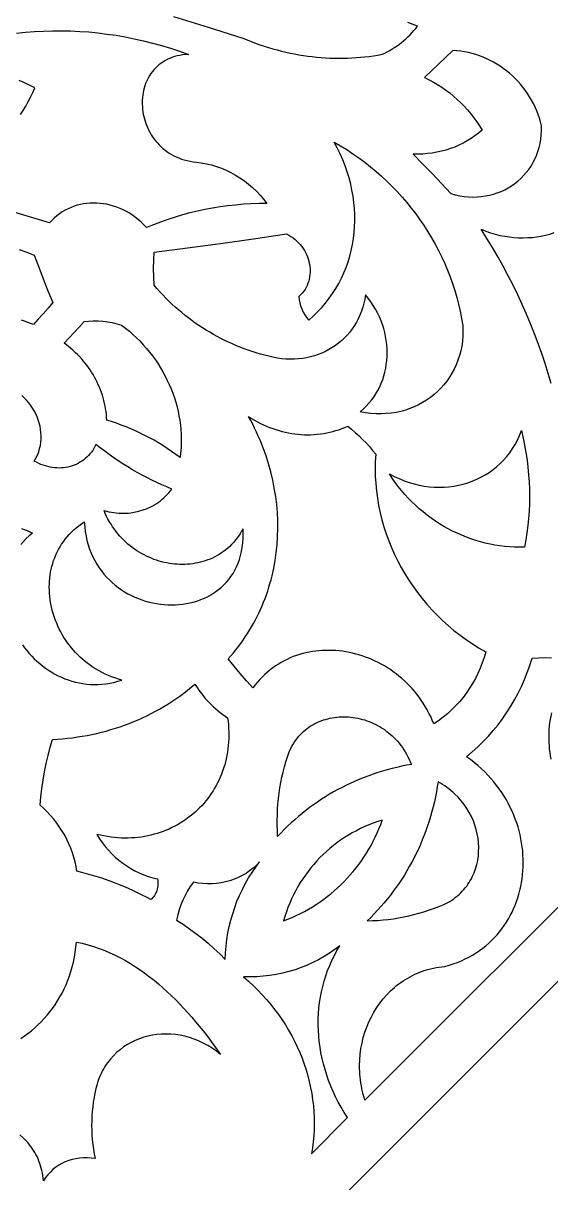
# Model space of a CAD drawing. Extents: x -3069 to -2029, y 258 to 1298.
# Drawn here: x -2347 to -2296.3, y 347.3 to 458.7 of the extents above; entities that cross this region are included whole.
import ezdxf

# ---------------------------------------------------------------- set-up
doc = ezdxf.new("R2010")
doc.units = 0
doc.layers.add('LAYER_1', color=18, linetype='CONTINUOUS')
doc.layers.add('LAYER_2', color=174, linetype='CONTINUOUS')

msp = doc.modelspace()

# ---------------------------------------------------------------- linework, layer by layer
at = {"layer": 'LAYER_1'}
for points in [[(-2332.51, 459.31), (-2329.19, 458.27), (-2325.86, 457.22), (-2325.45, 457.05), (-2325.04, 456.89), (-2324.63, 456.74), (-2324.22, 456.59), (-2323.81, 456.46), (-2323.39, 456.33), (-2322.98, 456.2), (-2322.56, 456.09), (-2322.14, 455.98), (-2321.72, 455.88), (-2321.3, 455.79), (-2320.88, 455.71), (-2320.46, 455.63), (-2320.03, 455.56), (-2319.61, 455.5), (-2319.19, 455.45), (-2318.77, 455.4), (-2318.34, 455.37), (-2317.92, 455.34), (-2317.5, 455.31), (-2317.07, 455.3), (-2316.65, 455.29), (-2316.23, 455.3), (-2315.81, 455.31), (-2315.39, 455.32), (-2314.97, 455.35), (-2314.55, 455.38), (-2314.13, 455.42), (-2313.71, 455.47), (-2313.3, 455.53), (-2312.89, 455.59), (-2312.47, 455.67), (-2312.22, 455.78), (-2311.98, 455.91), (-2311.73, 456.04), (-2311.5, 456.18), (-2311.27, 456.32), (-2311.04, 456.48), (-2310.82, 456.64), (-2310.6, 456.8), (-2310.39, 456.98), (-2310.19, 457.16), (-2309.99, 457.34), (-2309.79, 457.53), (-2309.61, 457.73), (-2309.42, 457.94), (-2309.25, 458.15), (-2309.08, 458.36), (-2309.99, 458.72)], [(-2347.6, 457.7), (-2346.74, 457.79), (-2345.88, 457.86), (-2345.01, 457.9), (-2344.15, 457.93), (-2343.28, 457.93), (-2342.41, 457.91), (-2341.53, 457.87), (-2340.66, 457.81), (-2339.78, 457.72), (-2338.91, 457.61), (-2338.03, 457.49), (-2337.15, 457.34), (-2336.28, 457.16), (-2335.4, 456.97), (-2334.53, 456.75), (-2333.66, 456.51), (-2332.79, 456.25), (-2331.93, 455.97), (-2331.07, 455.66), (-2331.36, 455.64), (-2331.64, 455.61), (-2331.92, 455.56), (-2332.18, 455.51), (-2332.43, 455.44), (-2332.68, 455.35), (-2332.91, 455.26), (-2333.13, 455.16), (-2333.34, 455.05), (-2333.54, 454.92), (-2333.74, 454.79), (-2333.92, 454.65), (-2334.09, 454.5), (-2334.25, 454.35), (-2334.41, 454.18), (-2334.55, 454.01), (-2334.68, 453.83), (-2334.8, 453.65), (-2334.92, 453.45), (-2335.02, 453.26), (-2335.12, 453.06), (-2335.2, 452.85), (-2335.27, 452.64), (-2335.34, 452.42), (-2335.39, 452.2), (-2335.44, 451.98), (-2335.47, 451.76), (-2335.5, 451.53), (-2335.52, 451.3), (-2335.53, 451.07), (-2335.52, 450.84), (-2335.51, 450.61), (-2335.49, 450.38), (-2335.46, 450.15), (-2335.42, 449.92), (-2335.37, 449.69), (-2335.31, 449.46), (-2335.25, 449.23), (-2335.17, 449.01), (-2335.08, 448.79), (-2334.99, 448.57), (-2334.89, 448.35), (-2334.77, 448.14), (-2334.65, 447.93), (-2334.52, 447.73), (-2334.38, 447.53), (-2334.23, 447.34), (-2334.07, 447.15), (-2333.9, 446.97), (-2333.73, 446.8), (-2333.54, 446.63), (-2333.35, 446.48), (-2333.15, 446.33), (-2332.94, 446.18), (-2332.72, 446.05), (-2332.49, 445.93), (-2332.25, 445.81), (-2332, 445.71), (-2331.75, 445.61), (-2331.48, 445.53), (-2331.21, 445.46), (-2330.93, 445.4), (-2330.64, 445.35), (-2330.35, 445.32), (-2329.85, 445.25), (-2329.36, 445.16), (-2328.87, 445.04), (-2328.39, 444.9), (-2327.92, 444.73), (-2327.45, 444.53), (-2327, 444.31), (-2326.56, 444.07), (-2326.13, 443.8), (-2325.71, 443.51), (-2325.31, 443.2), (-2324.92, 442.87), (-2324.55, 442.52), (-2324.19, 442.14), (-2323.86, 441.75), (-2323.54, 441.34), (-2324.3, 441.33), (-2325.05, 441.3), (-2325.8, 441.26), (-2326.55, 441.19), (-2327.29, 441.11), (-2328.03, 441.01), (-2328.77, 440.89), (-2329.5, 440.76), (-2330.22, 440.6), (-2330.94, 440.43), (-2331.65, 440.24), (-2332.36, 440.03), (-2333.06, 439.81), (-2333.76, 439.56), (-2334.44, 439.3), (-2335.12, 439.02), (-2335.37, 439.29), (-2335.63, 439.55), (-2335.89, 439.78), (-2336.17, 440), (-2336.45, 440.21), (-2336.74, 440.4), (-2337.04, 440.57), (-2337.34, 440.72), (-2337.65, 440.86), (-2337.96, 440.99), (-2338.27, 441.09), (-2338.59, 441.18), (-2338.91, 441.26), (-2339.23, 441.31), (-2339.55, 441.35), (-2339.87, 441.38), (-2340.2, 441.38), (-2340.51, 441.37), (-2340.83, 441.35), (-2341.15, 441.3), (-2341.46, 441.24), (-2341.76, 441.17), (-2342.06, 441.07), (-2342.36, 440.96), (-2342.65, 440.83), (-2342.93, 440.69), (-2343.2, 440.53), (-2343.47, 440.35), (-2343.72, 440.15), (-2343.97, 439.94), (-2344.2, 439.71), (-2344.43, 439.47), (-2346.02, 439.96), (-2347.62, 440.45)], [(-2347.21, 449.88), (-2346.95, 450.28), (-2346.71, 450.7), (-2346.47, 451.12), (-2346.25, 451.55), (-2346.04, 451.99), (-2345.85, 452.44), (-2346.21, 452.63), (-2346.58, 452.81), (-2346.95, 452.98), (-2347.33, 453.15)], [(-2296.23, 424.05), (-2296.52, 425.02), (-2296.82, 425.98), (-2297.14, 426.93), (-2297.48, 427.89), (-2297.83, 428.83), (-2298.21, 429.78), (-2298.6, 430.71), (-2299.01, 431.64), (-2299.44, 432.57), (-2299.89, 433.49), (-2300.36, 434.4), (-2300.84, 435.31), (-2301.34, 436.2), (-2301.86, 437.1), (-2302.4, 437.98), (-2302.95, 438.86), (-2302.5, 438.68), (-2302.05, 438.53), (-2301.6, 438.39), (-2301.15, 438.28), (-2300.7, 438.19), (-2300.25, 438.13), (-2299.81, 438.08), (-2299.36, 438.05), (-2298.92, 438.04), (-2298.48, 438.06), (-2298.04, 438.09), (-2297.61, 438.14), (-2297.19, 438.21), (-2296.77, 438.3), (-2296.35, 438.41), (-2295.95, 438.54)], [(-2347.33, 436.91), (-2346.61, 436.66), (-2345.89, 436.39), (-2345.47, 435.24), (-2345.04, 434.1), (-2344.58, 432.95), (-2344.11, 431.82), (-2344.57, 431.28), (-2345.03, 430.75), (-2345.51, 430.23), (-2345.98, 429.71), (-2346.36, 429.86), (-2346.73, 430), (-2347.11, 430.13)], [(-2347.04, 398.97), (-2346.83, 398.68), (-2346.61, 398.41), (-2346.38, 398.14), (-2346.14, 397.88), (-2345.89, 397.63), (-2345.64, 397.39), (-2345.37, 397.16), (-2345.1, 396.94), (-2344.81, 396.73), (-2344.52, 396.53), (-2344.22, 396.34), (-2343.92, 396.16), (-2343.6, 396), (-2343.28, 395.85), (-2342.96, 395.71), (-2342.63, 395.59), (-2342.29, 395.48), (-2341.94, 395.39), (-2341.59, 395.31), (-2341.24, 395.24), (-2340.88, 395.2), (-2340.51, 395.17), (-2340.15, 395.15), (-2339.77, 395.16), (-2339.4, 395.18), (-2339.02, 395.22), (-2338.63, 395.28), (-2338.25, 395.36), (-2337.86, 395.46), (-2337.47, 395.58), (-2337.81, 395.68), (-2338.14, 395.78), (-2338.46, 395.9), (-2338.77, 396.02), (-2339.08, 396.16), (-2339.38, 396.3), (-2339.67, 396.46), (-2339.95, 396.62), (-2340.22, 396.79), (-2340.49, 396.97), (-2340.75, 397.16), (-2341, 397.36), (-2341.24, 397.56), (-2341.48, 397.77), (-2341.7, 397.99), (-2341.92, 398.22), (-2342.13, 398.45), (-2342.33, 398.68), (-2342.52, 398.93), (-2342.71, 399.17), (-2342.88, 399.43), (-2343.05, 399.68), (-2343.21, 399.95), (-2343.35, 400.21), (-2343.49, 400.48), (-2343.62, 400.76), (-2343.74, 401.03), (-2343.86, 401.31), (-2343.96, 401.59), (-2344.05, 401.88), (-2344.13, 402.17), (-2344.21, 402.45), (-2344.27, 402.74), (-2344.33, 403.04), (-2344.37, 403.33), (-2344.41, 403.62), (-2344.43, 403.91), (-2344.44, 404.2), (-2344.45, 404.5), (-2344.44, 404.79), (-2344.43, 405.08), (-2344.4, 405.37), (-2344.37, 405.65), (-2344.32, 405.94), (-2344.26, 406.22), (-2344.2, 406.5), (-2344.12, 406.78), (-2344.03, 407.05), (-2343.93, 407.33), (-2343.82, 407.59), (-2343.7, 407.86), (-2343.56, 408.11), (-2343.42, 408.37), (-2343.27, 408.62), (-2343.1, 408.86), (-2342.92, 409.1), (-2342.73, 409.33), (-2342.53, 409.56), (-2342.32, 409.78), (-2342.1, 409.99), (-2341.86, 410.2), (-2341.62, 410.4), (-2341.36, 410.59), (-2341.09, 410.77), (-2341.05, 410.3), (-2341, 409.85), (-2340.92, 409.4), (-2340.83, 408.98), (-2340.71, 408.56), (-2340.58, 408.16), (-2340.43, 407.78), (-2340.26, 407.4), (-2340.08, 407.05), (-2339.88, 406.7), (-2339.67, 406.37), (-2339.44, 406.06), (-2339.2, 405.76), (-2338.95, 405.47), (-2338.68, 405.2), (-2338.41, 404.94), (-2338.12, 404.7), (-2337.83, 404.47), (-2337.52, 404.26), (-2337.21, 404.06), (-2336.89, 403.87), (-2336.56, 403.7), (-2336.23, 403.55), (-2335.89, 403.41), (-2335.55, 403.28), (-2335.2, 403.17), (-2334.85, 403.07), (-2334.49, 402.99), (-2334.14, 402.92), (-2333.78, 402.87), (-2333.42, 402.83), (-2333.06, 402.81), (-2332.71, 402.8), (-2332.35, 402.81), (-2332, 402.83), (-2331.65, 402.87), (-2331.3, 402.92), (-2330.96, 402.99), (-2330.62, 403.07), (-2330.29, 403.16), (-2329.96, 403.28), (-2329.64, 403.4), (-2329.33, 403.55), (-2329.03, 403.71), (-2328.73, 403.88), (-2328.45, 404.07), (-2328.18, 404.27), (-2327.92, 404.49), (-2327.67, 404.73), (-2327.43, 404.98), (-2327.21, 405.24), (-2327, 405.52), (-2326.8, 405.82), (-2326.62, 406.13), (-2326.46, 406.46), (-2326.31, 406.8), (-2326.18, 407.16), (-2326.07, 407.54), (-2325.98, 407.93), (-2325.91, 408.33), (-2325.86, 408.75), (-2325.82, 409.19), (-2325.82, 409.64), (-2325.83, 410.11), (-2325.97, 409.87), (-2326.11, 409.63), (-2326.26, 409.41), (-2326.42, 409.19), (-2326.58, 408.98), (-2326.76, 408.79), (-2326.93, 408.6), (-2327.12, 408.42), (-2327.31, 408.25), (-2327.5, 408.09), (-2327.7, 407.93), (-2327.91, 407.79), (-2328.12, 407.65), (-2328.33, 407.53), (-2328.55, 407.41), (-2328.77, 407.3), (-2329, 407.2), (-2329.23, 407.11), (-2329.46, 407.03), (-2329.69, 406.96), (-2329.93, 406.89), (-2330.17, 406.84), (-2330.42, 406.79), (-2330.66, 406.75), (-2330.91, 406.72), (-2331.16, 406.7), (-2331.41, 406.68), (-2331.66, 406.68), (-2331.91, 406.68), (-2332.16, 406.7), (-2332.41, 406.72), (-2332.66, 406.74), (-2332.91, 406.78), (-2333.16, 406.83), (-2333.41, 406.88), (-2333.66, 406.94), (-2333.91, 407.01), (-2334.16, 407.09), (-2334.4, 407.17), (-2334.64, 407.27), (-2334.88, 407.37), (-2335.12, 407.48), (-2335.35, 407.6), (-2335.59, 407.72), (-2335.81, 407.86), (-2336.04, 408), (-2336.26, 408.15), (-2336.48, 408.3), (-2336.69, 408.47), (-2336.9, 408.64), (-2337.1, 408.82), (-2337.3, 409.01), (-2337.49, 409.21), (-2337.68, 409.41), (-2337.86, 409.62), (-2338.04, 409.84), (-2338.2, 410.06), (-2338.37, 410.3), (-2338.52, 410.54), (-2338.67, 410.79), (-2338.81, 411.04), (-2338.95, 411.3), (-2339.07, 411.57), (-2339.19, 411.85), (-2338.96, 411.79), (-2338.72, 411.74), (-2338.48, 411.69), (-2338.25, 411.66), (-2338.01, 411.63), (-2337.78, 411.61), (-2337.55, 411.6), (-2337.32, 411.6), (-2337.09, 411.61), (-2336.86, 411.62), (-2336.63, 411.65), (-2336.41, 411.68), (-2336.18, 411.72), (-2335.96, 411.76), (-2335.75, 411.82), (-2335.53, 411.88), (-2335.32, 411.95), (-2335.11, 412.03), (-2334.91, 412.12), (-2334.71, 412.21), (-2334.51, 412.32), (-2334.32, 412.43), (-2334.13, 412.54), (-2333.95, 412.67), (-2333.77, 412.8), (-2333.6, 412.94), (-2333.43, 413.08), (-2333.27, 413.24), (-2333.11, 413.4), (-2332.96, 413.56), (-2332.81, 413.74), (-2332.67, 413.92), (-2333.16, 414.12), (-2333.65, 414.33), (-2334.13, 414.55), (-2334.6, 414.78), (-2335.08, 415.02), (-2335.54, 415.26), (-2336.01, 415.52), (-2336.47, 415.78), (-2336.92, 416.06), (-2337.37, 416.34), (-2337.82, 416.63), (-2338.26, 416.93), (-2338.69, 417.24), (-2339.12, 417.55), (-2339.55, 417.88), (-2339.97, 418.21), (-2340.06, 418.01), (-2340.17, 417.82), (-2340.28, 417.63), (-2340.41, 417.46), (-2340.54, 417.29), (-2340.68, 417.13), (-2340.83, 416.98), (-2340.99, 416.84), (-2341.15, 416.71), (-2341.32, 416.6), (-2341.5, 416.49), (-2341.68, 416.38), (-2341.87, 416.29), (-2342.06, 416.21), (-2342.26, 416.14), (-2342.46, 416.08), (-2342.66, 416.03), (-2342.87, 416), (-2343.08, 415.97), (-2343.29, 415.95), (-2343.51, 415.94), (-2343.72, 415.95), (-2343.94, 415.96), (-2344.16, 415.99), (-2344.38, 416.03), (-2344.6, 416.08), (-2344.82, 416.14), (-2345.04, 416.21), (-2345.25, 416.29), (-2345.47, 416.39), (-2345.68, 416.49), (-2345.89, 416.61), (-2345.73, 416.9), (-2345.59, 417.19), (-2345.47, 417.49), (-2345.38, 417.8), (-2345.31, 418.1), (-2345.26, 418.41), (-2345.24, 418.72), (-2345.23, 419.03), (-2345.25, 419.34), (-2345.28, 419.65), (-2345.34, 419.95), (-2345.41, 420.26), (-2345.51, 420.56), (-2345.62, 420.85), (-2345.75, 421.14), (-2345.89, 421.42), (-2346.06, 421.69), (-2346.23, 421.95), (-2346.43, 422.2), (-2346.63, 422.45), (-2346.86, 422.68), (-2347.09, 422.9)], [(-2347.11, 410.13), (-2346.85, 410.04), (-2346.59, 409.93), (-2346.33, 409.82), (-2346.07, 409.7), (-2346.38, 409.44), (-2346.66, 409.17), (-2346.93, 408.9), (-2347.18, 408.61)], [(-2289.51, 379.84), (-2314.13, 355.23), (-2314.21, 355.51), (-2314.29, 355.78), (-2314.36, 356.06), (-2314.42, 356.34), (-2314.47, 356.62), (-2314.52, 356.9), (-2314.56, 357.18), (-2314.59, 357.46), (-2314.62, 357.74), (-2314.63, 358.01), (-2314.64, 358.29), (-2314.64, 358.57), (-2314.63, 359.12), (-2314.58, 359.66), (-2314.51, 360.2), (-2314.4, 360.73), (-2314.28, 361.25), (-2314.12, 361.76), (-2313.94, 362.26), (-2313.74, 362.75), (-2313.51, 363.23), (-2313.26, 363.69), (-2312.99, 364.13), (-2312.69, 364.56), (-2312.37, 364.97), (-2312.03, 365.36), (-2311.66, 365.73), (-2311.48, 365.9), (-2311.28, 366.07), (-2311.08, 366.24), (-2310.88, 366.4), (-2310.67, 366.55), (-2310.46, 366.7), (-2310.24, 366.84), (-2310.02, 366.97), (-2309.79, 367.1), (-2309.56, 367.22), (-2309.32, 367.33), (-2309.08, 367.44), (-2308.84, 367.54), (-2308.59, 367.63), (-2308.34, 367.71), (-2308.08, 367.79), (-2307.82, 367.86), (-2307.55, 367.92), (-2307.29, 367.97), (-2307.01, 368.02), (-2306.74, 368.05), (-2306.46, 368.08), (-2306.04, 368.2), (-2305.64, 368.33), (-2305.24, 368.47), (-2304.86, 368.63), (-2304.49, 368.8), (-2304.13, 368.99), (-2303.79, 369.18), (-2303.45, 369.39), (-2303.13, 369.61), (-2302.81, 369.84), (-2302.51, 370.07), (-2302.22, 370.32), (-2301.95, 370.58), (-2301.68, 370.85), (-2301.43, 371.13), (-2301.19, 371.42), (-2300.96, 371.71), (-2300.74, 372.01), (-2300.54, 372.32), (-2300.34, 372.64), (-2300.16, 372.97), (-2299.99, 373.3), (-2299.84, 373.63), (-2299.69, 373.98), (-2299.56, 374.32), (-2299.44, 374.68), (-2299.33, 375.03), (-2299.23, 375.4), (-2299.15, 375.76), (-2299.08, 376.13), (-2299.02, 376.51), (-2298.98, 376.88), (-2298.94, 377.26), (-2298.92, 377.64), (-2298.92, 378.02), (-2298.92, 378.4), (-2298.94, 378.79), (-2298.97, 379.17), (-2299.01, 379.56), (-2299.07, 379.94), (-2299.14, 380.33), (-2299.22, 380.71), (-2299.31, 381.1), (-2299.42, 381.48), (-2299.54, 381.86), (-2299.68, 382.23), (-2299.82, 382.61), (-2299.98, 382.98), (-2300.16, 383.35), (-2300.34, 383.71), (-2300.54, 384.07), (-2300.75, 384.43), (-2300.98, 384.78), (-2301.22, 385.13), (-2301.47, 385.47), (-2301.74, 385.8), (-2302.02, 386.13), (-2302.31, 386.45), (-2302.62, 386.76), (-2302.94, 387.07), (-2303.27, 387.37), (-2303.62, 387.66), (-2303.98, 387.94), (-2304.36, 388.22), (-2303.81, 388.68), (-2303.27, 389.17), (-2302.76, 389.67), (-2302.27, 390.19), (-2301.8, 390.73), (-2301.34, 391.29), (-2300.91, 391.86), (-2300.51, 392.45), (-2300.12, 393.06), (-2299.76, 393.68), (-2299.41, 394.32), (-2299.09, 394.97), (-2298.8, 395.63), (-2298.53, 396.3), (-2298.28, 396.99), (-2298.06, 397.69), (-2297.44, 397.73), (-2296.82, 397.74), (-2296.2, 397.72)], [(-2296.2, 392.43), (-2296.27, 392.12), (-2296.33, 391.81), (-2296.38, 391.49), (-2296.42, 391.18), (-2296.45, 390.86), (-2296.47, 390.54), (-2296.47, 390.23), (-2296.47, 389.91), (-2296.46, 389.59), (-2296.44, 389.27), (-2296.41, 388.95), (-2296.37, 388.63), (-2296.32, 388.31), (-2296.25, 387.99)], [(-2347.19, 361.17), (-2346.84, 361.41), (-2346.5, 361.65), (-2346.17, 361.91), (-2345.85, 362.18), (-2345.54, 362.47), (-2345.24, 362.76), (-2344.94, 363.07), (-2344.66, 363.39), (-2344.39, 363.72), (-2344.14, 364.06), (-2343.89, 364.41), (-2343.65, 364.77), (-2343.43, 365.15), (-2343.22, 365.53), (-2343.03, 365.93), (-2342.84, 366.33), (-2342.67, 366.75), (-2342.52, 367.17), (-2342.38, 367.61), (-2342.25, 368.06), (-2342.14, 368.51), (-2342.04, 368.98), (-2341.96, 369.45), (-2341.9, 369.94), (-2341.85, 370.43), (-2341.29, 370.31), (-2340.74, 370.16), (-2340.19, 370), (-2339.66, 369.81), (-2339.13, 369.61), (-2338.62, 369.39), (-2338.11, 369.16), (-2337.62, 368.91), (-2337.13, 368.64), (-2336.65, 368.36), (-2336.18, 368.06), (-2335.72, 367.76), (-2335.26, 367.43), (-2334.82, 367.1), (-2334.38, 366.75), (-2333.95, 366.4), (-2333.53, 366.03), (-2333.11, 365.65), (-2332.7, 365.26), (-2332.3, 364.87), (-2331.91, 364.46), (-2331.52, 364.05), (-2331.14, 363.63), (-2330.77, 363.21), (-2330.4, 362.77), (-2330.04, 362.34), (-2329.68, 361.89), (-2329.33, 361.45), (-2328.65, 360.54), (-2327.99, 359.63), (-2328.4, 359.95), (-2328.81, 360.24), (-2329.23, 360.5), (-2329.66, 360.73), (-2330.1, 360.93), (-2330.54, 361.11), (-2330.99, 361.26), (-2331.44, 361.38), (-2331.88, 361.47), (-2332.33, 361.54), (-2332.78, 361.58), (-2333.23, 361.59), (-2333.67, 361.58), (-2334.11, 361.54), (-2334.54, 361.48), (-2334.97, 361.39), (-2335.38, 361.28), (-2335.79, 361.14), (-2336.19, 360.98), (-2336.57, 360.79), (-2336.95, 360.58), (-2337.31, 360.35), (-2337.65, 360.09), (-2337.98, 359.81), (-2338.29, 359.51), (-2338.58, 359.19), (-2338.85, 358.84), (-2338.98, 358.66), (-2339.1, 358.47), (-2339.22, 358.28), (-2339.33, 358.09), (-2339.43, 357.88), (-2339.53, 357.68), (-2339.62, 357.46), (-2339.71, 357.24), (-2339.79, 357.02), (-2339.86, 356.79), (-2339.97, 356.36), (-2340.07, 355.93), (-2340.15, 355.49), (-2340.22, 355.05), (-2340.28, 354.61), (-2340.32, 354.16), (-2340.35, 353.72), (-2340.37, 353.27), (-2340.38, 352.82), (-2340.37, 352.36), (-2340.35, 351.91), (-2340.32, 351.46), (-2340.27, 351), (-2340.21, 350.55), (-2340.14, 350.1), (-2340.05, 349.64), (-2340.43, 349.69), (-2340.8, 349.71), (-2341.17, 349.71), (-2341.54, 349.68), (-2341.89, 349.62), (-2342.24, 349.55), (-2342.58, 349.44), (-2342.91, 349.31), (-2343.23, 349.16), (-2343.53, 348.99), (-2343.82, 348.8), (-2344.1, 348.58), (-2344.35, 348.34), (-2344.6, 348.08), (-2344.82, 347.81), (-2345.02, 347.51), (-2345.04, 347.76), (-2345.07, 348.01), (-2345.11, 348.25), (-2345.16, 348.49), (-2345.22, 348.72), (-2345.29, 348.95), (-2345.36, 349.17), (-2345.44, 349.39), (-2345.53, 349.61), (-2345.63, 349.82), (-2345.73, 350.02), (-2345.84, 350.22), (-2345.96, 350.42), (-2346.08, 350.61), (-2346.22, 350.79), (-2346.35, 350.97), (-2346.49, 351.15), (-2346.64, 351.32), (-2346.8, 351.48), (-2346.95, 351.64), (-2347.28, 351.93)]]:
    msp.add_lwpolyline(points, dxfattribs=at)
for points in [[(-2309.5, 446.09), (-2308.58, 445.16), (-2307.67, 444.21), (-2306.77, 443.26), (-2305.88, 442.29), (-2305.45, 442.18), (-2305.02, 442.08), (-2304.6, 442.02), (-2304.18, 441.98), (-2303.76, 441.96), (-2303.35, 441.97), (-2302.95, 442), (-2302.55, 442.06), (-2302.16, 442.14), (-2301.78, 442.23), (-2301.41, 442.36), (-2301.05, 442.5), (-2300.7, 442.66), (-2300.36, 442.84), (-2300.04, 443.04), (-2299.72, 443.26), (-2299.43, 443.49), (-2299.14, 443.75), (-2298.88, 444.02), (-2298.62, 444.31), (-2298.39, 444.61), (-2298.17, 444.92), (-2297.98, 445.26), (-2297.8, 445.6), (-2297.64, 445.96), (-2297.5, 446.33), (-2297.39, 446.72), (-2297.29, 447.11), (-2297.22, 447.52), (-2297.18, 447.94), (-2297.16, 448.37), (-2297.16, 448.8), (-2297.25, 449.17), (-2297.36, 449.54), (-2297.48, 449.9), (-2297.62, 450.25), (-2297.77, 450.6), (-2297.93, 450.94), (-2298.11, 451.27), (-2298.3, 451.59), (-2298.5, 451.91), (-2298.72, 452.22), (-2298.95, 452.51), (-2299.18, 452.8), (-2299.43, 453.08), (-2299.69, 453.35), (-2299.96, 453.6), (-2300.24, 453.85), (-2300.53, 454.09), (-2300.83, 454.31), (-2301.13, 454.52), (-2301.44, 454.72), (-2301.77, 454.91), (-2302.09, 455.08), (-2302.43, 455.24), (-2302.77, 455.39), (-2303.12, 455.52), (-2303.47, 455.64), (-2303.83, 455.74), (-2304.19, 455.83), (-2304.55, 455.9), (-2304.92, 455.96), (-2305.3, 456), (-2305.67, 456.03), (-2308.4, 453.43), (-2307.97, 453.22), (-2307.55, 453), (-2307.14, 452.76), (-2306.74, 452.5), (-2306.35, 452.23), (-2305.97, 451.95), (-2305.61, 451.65), (-2305.25, 451.33), (-2304.91, 451.01), (-2304.58, 450.67), (-2304.26, 450.32), (-2303.95, 449.95), (-2303.66, 449.58), (-2303.38, 449.19), (-2303.12, 448.79), (-2302.87, 448.39), (-2303.21, 448.1), (-2303.57, 447.83), (-2303.93, 447.58), (-2304.31, 447.35), (-2304.7, 447.13), (-2305.09, 446.94), (-2305.5, 446.76), (-2305.92, 446.61), (-2306.34, 446.47), (-2306.78, 446.35), (-2307.22, 446.26), (-2307.66, 446.18), (-2308.12, 446.13), (-2308.57, 446.09), (-2309.04, 446.08)], [(-2321.66, 438.43), (-2321.44, 438.31), (-2321.23, 438.18), (-2321.03, 438.04), (-2320.84, 437.89), (-2320.66, 437.73), (-2320.5, 437.57), (-2320.34, 437.39), (-2320.2, 437.21), (-2320.06, 437.03), (-2319.94, 436.83), (-2319.83, 436.64), (-2319.74, 436.43), (-2319.65, 436.23), (-2319.58, 436.02), (-2319.51, 435.8), (-2319.47, 435.59), (-2319.43, 435.37), (-2319.4, 435.16), (-2319.39, 434.94), (-2319.39, 434.72), (-2319.41, 434.51), (-2319.44, 434.3), (-2319.48, 434.09), (-2319.53, 433.88), (-2319.6, 433.68), (-2319.68, 433.48), (-2319.78, 433.28), (-2319.88, 433.09), (-2320.01, 432.91), (-2320.14, 432.74), (-2320.3, 432.57), (-2320.46, 432.41), (-2320.44, 432.1), (-2320.38, 431.8), (-2320.3, 431.5), (-2320.2, 431.21), (-2320.07, 430.92), (-2319.91, 430.65), (-2319.73, 430.39), (-2319.53, 430.14), (-2319.09, 430.52), (-2318.67, 430.93), (-2318.28, 431.35), (-2317.9, 431.78), (-2317.55, 432.24), (-2317.23, 432.7), (-2316.92, 433.18), (-2316.64, 433.67), (-2316.38, 434.17), (-2316.15, 434.69), (-2315.94, 435.21), (-2315.75, 435.75), (-2315.58, 436.29), (-2315.44, 436.84), (-2315.33, 437.4), (-2315.23, 437.97), (-2315.17, 438.54), (-2315.12, 439.11), (-2315.1, 439.69), (-2315.1, 440.27), (-2315.13, 440.86), (-2315.19, 441.45), (-2315.26, 442.03), (-2315.37, 442.62), (-2315.49, 443.21), (-2315.65, 443.8), (-2315.82, 444.38), (-2316.03, 444.96), (-2316.26, 445.54), (-2316.51, 446.11), (-2316.79, 446.68), (-2317.09, 447.24), (-2316.48, 446.88), (-2315.88, 446.51), (-2315.29, 446.12), (-2314.71, 445.72), (-2314.14, 445.3), (-2313.59, 444.86), (-2313.05, 444.41), (-2312.52, 443.95), (-2312.01, 443.47), (-2311.51, 442.98), (-2311.03, 442.48), (-2310.56, 441.96), (-2310.11, 441.43), (-2309.67, 440.89), (-2309.25, 440.34), (-2308.84, 439.78), (-2308.45, 439.21), (-2308.08, 438.62), (-2307.72, 438.03), (-2307.38, 437.43), (-2307.05, 436.82), (-2306.75, 436.2), (-2306.46, 435.57), (-2306.19, 434.94), (-2305.94, 434.3), (-2305.71, 433.65), (-2305.49, 432.99), (-2305.3, 432.33), (-2305.13, 431.66), (-2304.97, 430.99), (-2304.84, 430.31), (-2304.72, 429.63), (-2304.71, 429.12), (-2304.72, 428.62), (-2304.76, 428.13), (-2304.83, 427.65), (-2304.92, 427.18), (-2305.04, 426.73), (-2305.19, 426.29), (-2305.36, 425.86), (-2305.55, 425.44), (-2305.77, 425.04), (-2306, 424.66), (-2306.26, 424.29), (-2306.54, 423.94), (-2306.83, 423.6), (-2307.15, 423.29), (-2307.48, 422.99), (-2307.83, 422.72), (-2308.2, 422.46), (-2308.58, 422.22), (-2308.97, 422.01), (-2309.38, 421.82), (-2309.81, 421.65), (-2310.24, 421.5), (-2310.69, 421.38), (-2311.14, 421.28), (-2311.61, 421.21), (-2312.08, 421.16), (-2312.57, 421.14), (-2313.06, 421.15), (-2313.56, 421.19), (-2314.06, 421.25), (-2314.57, 421.35), (-2314.27, 421.61), (-2314, 421.88), (-2313.74, 422.16), (-2313.5, 422.46), (-2313.27, 422.76), (-2313.07, 423.08), (-2312.88, 423.4), (-2312.71, 423.74), (-2312.56, 424.08), (-2312.42, 424.43), (-2312.31, 424.79), (-2312.21, 425.15), (-2312.13, 425.52), (-2312.07, 425.89), (-2312.02, 426.26), (-2312, 426.64), (-2311.99, 427.02), (-2312, 427.41), (-2312.03, 427.79), (-2312.07, 428.18), (-2312.14, 428.56), (-2312.22, 428.94), (-2312.32, 429.33), (-2312.44, 429.71), (-2312.58, 430.08), (-2312.74, 430.46), (-2312.91, 430.83), (-2313.11, 431.19), (-2313.32, 431.55), (-2313.55, 431.9), (-2313.8, 432.24), (-2314.07, 432.58), (-2314.13, 432.17), (-2314.22, 431.77), (-2314.33, 431.38), (-2314.45, 431), (-2314.6, 430.63), (-2314.76, 430.28), (-2314.94, 429.94), (-2315.14, 429.61), (-2315.35, 429.3), (-2315.58, 429), (-2315.83, 428.71), (-2316.09, 428.44), (-2316.36, 428.18), (-2316.65, 427.94), (-2316.95, 427.71), (-2317.26, 427.5), (-2317.58, 427.31), (-2317.92, 427.13), (-2318.26, 426.98), (-2318.61, 426.83), (-2318.98, 426.71), (-2319.35, 426.61), (-2319.73, 426.52), (-2320.11, 426.46), (-2320.5, 426.41), (-2320.9, 426.39), (-2321.3, 426.38), (-2321.71, 426.4), (-2322.12, 426.44), (-2322.54, 426.5), (-2322.96, 426.58), (-2323.37, 426.68), (-2323.77, 426.78), (-2324.16, 426.88), (-2324.56, 427), (-2324.95, 427.12), (-2325.33, 427.25), (-2325.72, 427.39), (-2326.1, 427.53), (-2326.48, 427.68), (-2326.85, 427.85), (-2327.23, 428.01), (-2327.59, 428.19), (-2327.96, 428.37), (-2328.32, 428.56), (-2328.68, 428.76), (-2329.04, 428.97), (-2329.39, 429.18), (-2329.74, 429.4), (-2330.08, 429.63), (-2330.42, 429.86), (-2330.75, 430.1), (-2331.09, 430.35), (-2331.41, 430.6), (-2331.73, 430.86), (-2332.05, 431.13), (-2332.36, 431.4), (-2332.67, 431.68), (-2332.97, 431.97), (-2333.26, 432.26), (-2333.55, 432.56), (-2333.84, 432.87), (-2334.12, 433.18), (-2334.39, 433.49), (-2334.42, 434.29), (-2334.43, 435.09), (-2334.41, 435.89), (-2334.37, 436.68), (-2331.18, 437.08), (-2328, 437.5), (-2324.83, 437.95)], [(-2343.03, 427.93), (-2342.54, 428.43), (-2342.05, 428.94), (-2341.58, 429.46), (-2341.11, 430), (-2340.67, 430.05), (-2340.22, 430.07), (-2339.76, 430.07), (-2339.31, 430.04), (-2338.86, 429.98), (-2338.4, 429.9), (-2337.95, 429.79), (-2337.51, 429.66), (-2337.13, 429.37), (-2336.76, 429.07), (-2336.41, 428.76), (-2336.07, 428.44), (-2335.73, 428.11), (-2335.42, 427.77), (-2335.11, 427.43), (-2334.81, 427.07), (-2334.53, 426.7), (-2334.26, 426.33), (-2334, 425.95), (-2333.76, 425.56), (-2333.53, 425.17), (-2333.31, 424.77), (-2333.11, 424.36), (-2332.92, 423.95), (-2332.74, 423.54), (-2332.58, 423.12), (-2332.43, 422.69), (-2332.3, 422.26), (-2332.18, 421.83), (-2332.08, 421.39), (-2331.99, 420.96), (-2331.91, 420.52), (-2331.85, 420.07), (-2331.81, 419.63), (-2331.78, 419.18), (-2331.77, 418.74), (-2331.77, 418.29), (-2331.79, 417.85), (-2331.83, 417.4), (-2331.88, 416.96), (-2332.29, 417.25), (-2332.7, 417.54), (-2333.11, 417.82), (-2333.53, 418.09), (-2333.96, 418.35), (-2334.39, 418.6), (-2334.83, 418.84), (-2335.27, 419.07), (-2335.71, 419.29), (-2336.16, 419.5), (-2336.61, 419.7), (-2337.07, 419.89), (-2337.53, 420.07), (-2337.99, 420.24), (-2338.46, 420.4), (-2338.93, 420.55), (-2338.94, 420.82), (-2338.97, 421.09), (-2339, 421.36), (-2339.04, 421.63), (-2339.08, 421.89), (-2339.14, 422.15), (-2339.2, 422.42), (-2339.27, 422.68), (-2339.35, 422.93), (-2339.44, 423.19), (-2339.53, 423.44), (-2339.63, 423.69), (-2339.74, 423.94), (-2339.85, 424.19), (-2339.97, 424.43), (-2340.1, 424.67), (-2340.24, 424.91), (-2340.38, 425.14), (-2340.53, 425.37), (-2340.69, 425.59), (-2340.85, 425.81), (-2341.02, 426.03), (-2341.19, 426.24), (-2341.37, 426.45), (-2341.56, 426.65), (-2341.75, 426.85), (-2341.95, 427.04), (-2342.16, 427.23), (-2342.37, 427.42), (-2342.58, 427.59), (-2342.81, 427.76)], [(-2325.3, 420.88), (-2325.02, 420.7), (-2324.73, 420.53), (-2324.45, 420.38), (-2324.16, 420.23), (-2323.87, 420.09), (-2323.57, 419.96), (-2323.28, 419.84), (-2322.98, 419.73), (-2322.68, 419.63), (-2322.38, 419.54), (-2322.07, 419.45), (-2321.77, 419.38), (-2321.46, 419.32), (-2321.16, 419.26), (-2320.85, 419.22), (-2320.54, 419.18), (-2320.24, 419.16), (-2319.93, 419.14), (-2319.62, 419.14), (-2319.32, 419.14), (-2319.01, 419.16), (-2318.71, 419.18), (-2318.4, 419.21), (-2318.1, 419.26), (-2317.8, 419.31), (-2317.51, 419.37), (-2317.21, 419.44), (-2316.92, 419.53), (-2316.63, 419.62), (-2316.35, 419.72), (-2316.06, 419.83), (-2315.78, 419.95), (-2315.41, 419.66), (-2315.05, 419.35), (-2314.69, 419.03), (-2314.35, 418.69), (-2314.02, 418.35), (-2313.7, 418), (-2313.39, 417.63), (-2313.09, 417.26), (-2313.13, 416.55), (-2313.15, 415.84), (-2313.13, 415.14), (-2313.09, 414.44), (-2313.02, 413.73), (-2312.93, 413.04), (-2312.81, 412.34), (-2312.67, 411.65), (-2312.5, 410.97), (-2312.3, 410.29), (-2312.08, 409.62), (-2311.84, 408.96), (-2311.57, 408.3), (-2311.28, 407.65), (-2310.97, 407.01), (-2310.63, 406.39), (-2310.28, 405.77), (-2309.9, 405.16), (-2309.5, 404.57), (-2309.07, 403.99), (-2308.63, 403.42), (-2308.17, 402.87), (-2307.69, 402.33), (-2307.18, 401.81), (-2306.66, 401.31), (-2306.12, 400.82), (-2305.57, 400.35), (-2304.99, 399.89), (-2304.4, 399.46), (-2303.78, 399.05), (-2303.16, 398.65), (-2302.51, 398.28), (-2302.67, 397.75), (-2302.85, 397.22), (-2303.05, 396.71), (-2303.27, 396.21), (-2303.51, 395.72), (-2303.78, 395.25), (-2304.07, 394.79), (-2304.37, 394.34), (-2304.7, 393.91), (-2305.05, 393.5), (-2305.41, 393.1), (-2305.8, 392.72), (-2306.2, 392.35), (-2306.62, 392.01), (-2307.06, 391.68), (-2307.51, 391.38), (-2307.66, 391.73), (-2307.81, 392.07), (-2307.98, 392.41), (-2308.15, 392.73), (-2308.33, 393.05), (-2308.52, 393.36), (-2308.72, 393.66), (-2308.93, 393.95), (-2309.15, 394.23), (-2309.37, 394.51), (-2309.6, 394.77), (-2309.84, 395.03), (-2310.09, 395.28), (-2310.34, 395.52), (-2310.6, 395.75), (-2310.86, 395.97), (-2311.13, 396.18), (-2311.4, 396.38), (-2311.68, 396.58), (-2311.97, 396.76), (-2312.26, 396.94), (-2312.55, 397.1), (-2312.85, 397.26), (-2313.15, 397.41), (-2313.45, 397.54), (-2313.76, 397.67), (-2314.07, 397.79), (-2314.38, 397.9), (-2314.7, 398), (-2315.01, 398.08), (-2315.33, 398.16), (-2315.65, 398.23), (-2315.97, 398.29), (-2316.29, 398.34), (-2316.61, 398.38), (-2316.93, 398.41), (-2317.26, 398.43), (-2317.58, 398.43), (-2317.9, 398.43), (-2318.22, 398.42), (-2318.54, 398.39), (-2318.85, 398.36), (-2319.17, 398.32), (-2319.48, 398.26), (-2319.79, 398.2), (-2320.1, 398.12), (-2320.41, 398.03), (-2320.71, 397.93), (-2321.01, 397.83), (-2321.3, 397.71), (-2321.6, 397.57), (-2321.88, 397.43), (-2322.16, 397.28), (-2322.44, 397.11), (-2322.71, 396.94), (-2322.98, 396.75), (-2323.24, 396.55), (-2323.49, 396.34), (-2323.74, 396.12), (-2323.98, 395.89), (-2324.22, 395.65), (-2324.45, 395.39), (-2324.67, 395.12), (-2324.88, 394.84), (-2325.49, 395.52), (-2326.1, 396.21), (-2326.69, 396.9), (-2327.27, 397.61), (-2327.01, 397.9), (-2326.76, 398.19), (-2326.52, 398.49), (-2326.28, 398.79), (-2326.05, 399.1), (-2325.83, 399.41), (-2325.62, 399.72), (-2325.41, 400.04), (-2325.21, 400.36), (-2325.02, 400.69), (-2324.83, 401.02), (-2324.65, 401.35), (-2324.48, 401.69), (-2324.31, 402.02), (-2324.16, 402.37), (-2324, 402.71), (-2323.86, 403.06), (-2323.72, 403.41), (-2323.59, 403.77), (-2323.47, 404.13), (-2323.36, 404.49), (-2323.25, 404.85), (-2323.15, 405.21), (-2323.05, 405.58), (-2322.89, 406.32), (-2322.75, 407.07), (-2322.64, 407.82), (-2322.56, 408.58), (-2322.51, 409.35), (-2322.49, 410.12), (-2322.5, 410.89), (-2322.54, 411.67), (-2322.6, 412.45), (-2322.7, 413.22), (-2322.83, 414), (-2322.98, 414.78), (-2323.17, 415.56), (-2323.38, 416.33), (-2323.62, 417.1), (-2323.9, 417.87), (-2324.2, 418.63), (-2324.37, 419.01), (-2324.54, 419.39), (-2324.72, 419.76), (-2324.9, 420.14), (-2325.09, 420.51)], [(-2311.78, 415.39), (-2311.31, 415.14), (-2310.84, 414.92), (-2310.36, 414.72), (-2309.88, 414.56), (-2309.4, 414.42), (-2308.92, 414.3), (-2308.43, 414.21), (-2307.95, 414.15), (-2307.47, 414.11), (-2306.99, 414.1), (-2306.52, 414.11), (-2306.05, 414.15), (-2305.59, 414.21), (-2305.13, 414.29), (-2304.68, 414.4), (-2304.24, 414.53), (-2303.81, 414.68), (-2303.39, 414.86), (-2302.98, 415.06), (-2302.58, 415.28), (-2302.2, 415.52), (-2301.83, 415.78), (-2301.47, 416.07), (-2301.13, 416.37), (-2300.81, 416.7), (-2300.5, 417.04), (-2300.22, 417.41), (-2299.95, 417.8), (-2299.7, 418.2), (-2299.47, 418.62), (-2299.27, 419.07), (-2299.09, 419.53), (-2298.93, 418.82), (-2298.78, 418.12), (-2298.66, 417.42), (-2298.55, 416.71), (-2298.47, 416.01), (-2298.4, 415.3), (-2298.35, 414.6), (-2298.32, 413.9), (-2298.32, 413.19), (-2298.33, 412.49), (-2298.36, 411.8), (-2298.41, 411.1), (-2298.47, 410.41), (-2298.56, 409.72), (-2298.67, 409.03), (-2298.8, 408.35), (-2299.27, 408.34), (-2299.75, 408.35), (-2300.22, 408.37), (-2300.7, 408.41), (-2301.17, 408.47), (-2301.64, 408.54), (-2302.1, 408.63), (-2302.57, 408.73), (-2303.03, 408.85), (-2303.48, 408.99), (-2303.94, 409.14), (-2304.38, 409.3), (-2304.83, 409.48), (-2305.26, 409.68), (-2305.7, 409.88), (-2306.12, 410.1), (-2306.54, 410.34), (-2306.95, 410.59), (-2307.36, 410.85), (-2307.75, 411.13), (-2308.14, 411.42), (-2308.52, 411.72), (-2308.9, 412.03), (-2309.26, 412.36), (-2309.61, 412.7), (-2309.96, 413.05), (-2310.29, 413.41), (-2310.61, 413.78), (-2310.92, 414.17), (-2311.22, 414.56), (-2311.51, 414.97)], [(-2345.33, 383.57), (-2345.26, 384.38), (-2345.16, 385.18), (-2345.05, 385.98), (-2344.91, 386.78), (-2344.75, 387.57), (-2344.56, 388.35), (-2344.36, 389.13), (-2344.13, 389.89), (-2343.65, 389.92), (-2343.17, 389.95), (-2342.7, 390), (-2342.22, 390.05), (-2341.75, 390.12), (-2341.28, 390.19), (-2340.82, 390.27), (-2340.35, 390.36), (-2339.89, 390.46), (-2339.44, 390.57), (-2338.98, 390.69), (-2338.53, 390.82), (-2338.09, 390.95), (-2337.65, 391.1), (-2337.21, 391.25), (-2336.77, 391.42), (-2336.34, 391.59), (-2335.92, 391.77), (-2335.49, 391.96), (-2335.08, 392.16), (-2334.66, 392.37), (-2334.26, 392.58), (-2333.85, 392.8), (-2333.45, 393.04), (-2333.06, 393.28), (-2332.67, 393.53), (-2332.29, 393.78), (-2331.91, 394.05), (-2331.54, 394.32), (-2331.17, 394.6), (-2330.81, 394.89), (-2330.46, 395.19), (-2330.31, 394.95), (-2330.15, 394.72), (-2329.99, 394.49), (-2329.81, 394.26), (-2329.64, 394.04), (-2329.46, 393.82), (-2329.27, 393.61), (-2329.07, 393.41), (-2328.87, 393.21), (-2328.67, 393.01), (-2328.46, 392.83), (-2328.24, 392.64), (-2328.02, 392.47), (-2327.79, 392.29), (-2327.56, 392.13), (-2327.33, 391.97), (-2327.28, 391.63), (-2327.24, 391.28), (-2327.22, 390.94), (-2327.21, 390.61), (-2327.2, 390.27), (-2327.21, 389.94), (-2327.22, 389.61), (-2327.25, 389.29), (-2327.29, 388.97), (-2327.33, 388.65), (-2327.39, 388.34), (-2327.45, 388.03), (-2327.52, 387.73), (-2327.6, 387.43), (-2327.7, 387.13), (-2327.8, 386.84), (-2327.9, 386.55), (-2328.02, 386.27), (-2328.14, 385.99), (-2328.28, 385.72), (-2328.42, 385.45), (-2328.57, 385.19), (-2328.72, 384.94), (-2328.89, 384.69), (-2329.06, 384.44), (-2329.23, 384.2), (-2329.42, 383.97), (-2329.61, 383.74), (-2329.81, 383.52), (-2330.02, 383.31), (-2330.23, 383.1), (-2330.45, 382.9), (-2330.67, 382.71), (-2330.9, 382.52), (-2331.14, 382.34), (-2331.38, 382.16), (-2331.63, 382), (-2331.88, 381.84), (-2332.14, 381.69), (-2332.4, 381.55), (-2332.67, 381.41), (-2332.94, 381.28), (-2333.22, 381.16), (-2333.5, 381.05), (-2333.79, 380.95), (-2334.08, 380.85), (-2334.38, 380.77), (-2334.68, 380.69), (-2334.98, 380.62), (-2335.28, 380.56), (-2335.59, 380.51), (-2335.91, 380.47), (-2336.22, 380.44), (-2336.54, 380.42), (-2336.87, 380.41), (-2337.19, 380.41), (-2337.52, 380.41), (-2337.85, 380.43), (-2338.18, 380.46), (-2338.52, 380.5), (-2338.86, 380.55), (-2339.2, 380.61), (-2339.54, 380.68), (-2339.88, 380.76), (-2339.63, 380.35), (-2339.36, 379.97), (-2339.08, 379.6), (-2338.77, 379.24), (-2338.45, 378.9), (-2338.11, 378.58), (-2337.76, 378.28), (-2337.39, 378), (-2337.01, 377.73), (-2336.62, 377.49), (-2336.22, 377.26), (-2335.8, 377.06), (-2335.38, 376.88), (-2334.94, 376.73), (-2334.5, 376.59), (-2334.05, 376.49), (-2334.03, 376.34), (-2334.02, 376.2), (-2334.01, 376.06), (-2334.02, 375.92), (-2334.03, 375.79), (-2334.05, 375.65), (-2334.08, 375.52), (-2334.12, 375.39), (-2334.16, 375.26), (-2334.22, 375.14), (-2334.28, 375.02), (-2334.35, 374.91), (-2334.42, 374.8), (-2334.5, 374.69), (-2334.59, 374.59), (-2334.69, 374.5), (-2335.12, 374.73), (-2335.54, 374.94), (-2335.97, 375.16), (-2336.41, 375.36), (-2336.84, 375.56), (-2337.28, 375.75), (-2337.72, 375.93), (-2338.17, 376.1), (-2338.61, 376.27), (-2339.06, 376.43), (-2339.51, 376.58), (-2339.96, 376.72), (-2340.42, 376.86), (-2340.87, 376.99), (-2341.33, 377.11), (-2341.79, 377.22), (-2341.87, 377.67), (-2341.96, 378.12), (-2342.08, 378.56), (-2342.22, 379), (-2342.38, 379.43), (-2342.56, 379.86), (-2342.75, 380.27), (-2342.97, 380.68), (-2343.2, 381.08), (-2343.46, 381.47), (-2343.73, 381.85), (-2344.01, 382.22), (-2344.32, 382.58), (-2344.64, 382.92), (-2344.97, 383.25)], [(-2322.52, 380.55), (-2322.54, 381.08), (-2322.56, 381.61), (-2322.56, 382.13), (-2322.54, 382.65), (-2322.52, 383.17), (-2322.48, 383.69), (-2322.43, 384.21), (-2322.37, 384.72), (-2322.29, 385.23), (-2322.2, 385.74), (-2322.1, 386.25), (-2321.98, 386.75), (-2321.85, 387.24), (-2321.71, 387.73), (-2321.56, 388.22), (-2321.39, 388.7), (-2321.28, 388.94), (-2321.17, 389.16), (-2321.05, 389.37), (-2320.92, 389.58), (-2320.79, 389.78), (-2320.65, 389.97), (-2320.5, 390.15), (-2320.35, 390.32), (-2320.19, 390.48), (-2320.02, 390.64), (-2319.85, 390.79), (-2319.68, 390.92), (-2319.5, 391.06), (-2319.31, 391.18), (-2319.12, 391.29), (-2318.93, 391.4), (-2318.73, 391.5), (-2318.53, 391.59), (-2318.33, 391.67), (-2318.12, 391.75), (-2317.91, 391.81), (-2317.7, 391.87), (-2317.49, 391.92), (-2317.27, 391.97), (-2317.05, 392), (-2316.83, 392.03), (-2316.61, 392.05), (-2316.39, 392.06), (-2316.16, 392.06), (-2315.94, 392.06), (-2315.71, 392.04), (-2315.49, 392.03), (-2315.26, 392), (-2315.04, 391.96), (-2314.82, 391.92), (-2314.59, 391.87), (-2314.37, 391.81), (-2314.15, 391.75), (-2313.93, 391.67), (-2313.71, 391.59), (-2313.5, 391.51), (-2313.29, 391.41), (-2313.07, 391.31), (-2312.87, 391.2), (-2312.66, 391.08), (-2312.46, 390.96), (-2312.26, 390.82), (-2312.07, 390.68), (-2311.88, 390.54), (-2311.69, 390.38), (-2311.51, 390.22), (-2311.33, 390.05), (-2311.16, 389.88), (-2310.99, 389.7), (-2310.83, 389.51), (-2310.68, 389.31), (-2310.53, 389.1), (-2310.38, 388.89), (-2310.25, 388.68), (-2310.12, 388.45), (-2309.99, 388.22), (-2309.88, 387.98), (-2309.77, 387.73), (-2309.66, 387.48), (-2310.13, 387.4), (-2310.6, 387.3), (-2311.06, 387.2), (-2311.52, 387.09), (-2311.98, 386.97), (-2312.43, 386.84), (-2312.88, 386.7), (-2313.32, 386.55), (-2313.76, 386.4), (-2314.2, 386.23), (-2314.63, 386.06), (-2315.06, 385.88), (-2315.48, 385.69), (-2315.9, 385.49), (-2316.31, 385.28), (-2316.72, 385.07), (-2317.13, 384.84), (-2317.53, 384.61), (-2317.92, 384.37), (-2318.31, 384.13), (-2318.69, 383.87), (-2319.07, 383.61), (-2319.44, 383.34), (-2319.81, 383.06), (-2320.17, 382.77), (-2320.52, 382.48), (-2320.87, 382.17), (-2321.21, 381.86), (-2321.55, 381.55), (-2321.88, 381.22), (-2322.2, 380.89)], [(-2313.9, 372.46), (-2313.39, 372.48), (-2312.89, 372.51), (-2312.38, 372.55), (-2311.88, 372.6), (-2311.39, 372.67), (-2310.89, 372.75), (-2310.4, 372.84), (-2309.91, 372.94), (-2309.43, 373.06), (-2308.95, 373.19), (-2308.48, 373.33), (-2308.01, 373.48), (-2307.54, 373.65), (-2307.08, 373.82), (-2306.62, 374.01), (-2306.17, 374.21), (-2305.97, 374.33), (-2305.78, 374.45), (-2305.59, 374.58), (-2305.41, 374.72), (-2305.24, 374.86), (-2305.07, 375), (-2304.92, 375.15), (-2304.77, 375.31), (-2304.62, 375.46), (-2304.48, 375.63), (-2304.35, 375.8), (-2304.23, 375.97), (-2304.11, 376.14), (-2304.01, 376.32), (-2303.9, 376.5), (-2303.81, 376.69), (-2303.64, 377.07), (-2303.5, 377.46), (-2303.38, 377.86), (-2303.29, 378.27), (-2303.23, 378.69), (-2303.2, 379.11), (-2303.19, 379.53), (-2303.21, 379.96), (-2303.26, 380.38), (-2303.33, 380.81), (-2303.43, 381.23), (-2303.56, 381.65), (-2303.71, 382.06), (-2303.89, 382.47), (-2304.1, 382.86), (-2304.33, 383.25), (-2304.58, 383.63), (-2304.87, 383.99), (-2305.17, 384.34), (-2305.51, 384.67), (-2305.68, 384.83), (-2305.87, 384.98), (-2306.05, 385.13), (-2306.25, 385.28), (-2306.45, 385.42), (-2306.66, 385.56), (-2306.87, 385.69), (-2307.09, 385.81), (-2307.17, 385.33), (-2307.25, 384.84), (-2307.35, 384.37), (-2307.45, 383.89), (-2307.57, 383.42), (-2307.69, 382.95), (-2307.82, 382.49), (-2307.96, 382.03), (-2308.11, 381.58), (-2308.27, 381.12), (-2308.44, 380.68), (-2308.62, 380.23), (-2308.8, 379.8), (-2308.99, 379.36), (-2309.2, 378.93), (-2309.41, 378.51), (-2309.63, 378.09), (-2309.86, 377.67), (-2310.09, 377.26), (-2310.34, 376.86), (-2310.59, 376.46), (-2310.85, 376.07), (-2311.12, 375.68), (-2311.4, 375.3), (-2311.68, 374.92), (-2311.98, 374.55), (-2312.28, 374.19), (-2312.59, 373.83), (-2312.91, 373.48), (-2313.23, 373.13), (-2313.56, 372.79)], [(-2321.95, 372.46), (-2321.53, 372.62), (-2321.12, 372.79), (-2320.72, 372.98), (-2320.32, 373.17), (-2319.93, 373.37), (-2319.55, 373.59), (-2319.17, 373.81), (-2318.8, 374.04), (-2318.44, 374.29), (-2318.09, 374.54), (-2317.74, 374.8), (-2317.4, 375.07), (-2317.07, 375.35), (-2316.75, 375.64), (-2316.43, 375.93), (-2316.13, 376.24), (-2315.83, 376.55), (-2315.54, 376.87), (-2315.26, 377.2), (-2314.98, 377.54), (-2314.72, 377.88), (-2314.47, 378.23), (-2314.22, 378.59), (-2313.99, 378.96), (-2313.76, 379.33), (-2313.54, 379.71), (-2313.34, 380.1), (-2313.14, 380.5), (-2312.96, 380.9), (-2312.78, 381.3), (-2312.61, 381.72), (-2312.46, 382.14), (-2312.89, 382), (-2313.32, 381.85), (-2313.74, 381.68), (-2314.15, 381.51), (-2314.55, 381.32), (-2314.95, 381.12), (-2315.34, 380.91), (-2315.72, 380.69), (-2316.09, 380.46), (-2316.46, 380.21), (-2316.81, 379.96), (-2317.16, 379.69), (-2317.5, 379.41), (-2317.82, 379.13), (-2318.14, 378.83), (-2318.45, 378.53), (-2318.75, 378.21), (-2319.04, 377.88), (-2319.32, 377.55), (-2319.59, 377.21), (-2319.85, 376.86), (-2320.1, 376.49), (-2320.34, 376.13), (-2320.56, 375.75), (-2320.78, 375.36), (-2320.98, 374.97), (-2321.17, 374.57), (-2321.35, 374.16), (-2321.52, 373.74), (-2321.67, 373.32), (-2321.82, 372.89)], [(-2332.23, 372.54), (-2331.59, 372.13), (-2330.97, 371.7), (-2330.36, 371.26), (-2329.77, 370.79), (-2329.19, 370.31), (-2328.63, 369.8), (-2328.08, 369.28), (-2327.55, 368.74), (-2327.52, 369.39), (-2327.47, 370.03), (-2327.39, 370.67), (-2327.29, 371.3), (-2327.16, 371.93), (-2327.01, 372.54), (-2326.83, 373.15), (-2326.64, 373.75), (-2326.42, 374.34), (-2326.17, 374.91), (-2325.9, 375.48), (-2325.62, 376.03), (-2325.3, 376.58), (-2324.97, 377.1), (-2324.61, 377.62), (-2324.24, 378.12), (-2324.54, 377.81), (-2324.86, 377.52), (-2325.2, 377.26), (-2325.55, 377.02), (-2325.92, 376.8), (-2326.3, 376.61), (-2326.69, 376.45), (-2327.1, 376.31), (-2327.52, 376.2), (-2327.94, 376.11), (-2328.37, 376.05), (-2328.81, 376.02), (-2329.26, 376.02), (-2329.71, 376.04), (-2330.16, 376.09), (-2330.61, 376.17), (-2330.9, 375.77), (-2331.16, 375.35), (-2331.41, 374.91), (-2331.62, 374.46), (-2331.81, 374), (-2331.98, 373.52), (-2332.11, 373.03)], [(-2315.85, 353.5), (-2315.8, 353.57), (-2316.12, 354.06), (-2316.41, 354.56), (-2316.69, 355.06), (-2316.95, 355.57), (-2317.19, 356.09), (-2317.41, 356.6), (-2317.61, 357.13), (-2317.8, 357.65), (-2317.96, 358.18), (-2318.11, 358.72), (-2318.24, 359.25), (-2318.35, 359.79), (-2318.44, 360.33), (-2318.51, 360.87), (-2318.56, 361.4), (-2318.6, 361.94), (-2318.61, 362.48), (-2318.61, 363.02), (-2318.58, 363.55), (-2318.54, 364.08), (-2318.48, 364.61), (-2318.4, 365.13), (-2318.3, 365.65), (-2318.18, 366.17), (-2318.04, 366.68), (-2317.88, 367.18), (-2317.71, 367.68), (-2317.51, 368.18), (-2317.3, 368.66), (-2317.06, 369.14), (-2316.81, 369.61), (-2316.54, 370.07), (-2317.03, 369.7), (-2317.53, 369.35), (-2318.05, 369.03), (-2318.59, 368.73), (-2319.13, 368.45), (-2319.69, 368.2), (-2320.26, 367.98), (-2320.84, 367.77), (-2321.43, 367.6), (-2322.04, 367.44), (-2322.64, 367.32), (-2323.26, 367.21), (-2323.89, 367.14), (-2324.52, 367.09), (-2325.15, 367.07), (-2325.79, 367.07), (-2325.32, 366.66), (-2324.86, 366.24), (-2324.41, 365.81), (-2323.99, 365.36), (-2323.58, 364.91), (-2323.18, 364.44), (-2322.8, 363.96), (-2322.44, 363.47), (-2322.09, 362.97), (-2321.77, 362.47), (-2321.46, 361.95), (-2321.16, 361.43), (-2320.89, 360.9), (-2320.63, 360.36), (-2320.39, 359.82), (-2320.17, 359.27), (-2319.97, 358.71), (-2319.78, 358.15), (-2319.62, 357.59), (-2319.47, 357.02), (-2319.35, 356.44), (-2319.24, 355.87), (-2319.15, 355.29), (-2319.08, 354.71), (-2319.03, 354.13), (-2319.01, 353.55), (-2319, 352.97), (-2319.01, 352.39), (-2319.04, 351.81), (-2319.1, 351.23), (-2319.17, 350.66), (-2319.27, 350.08)]]:
    msp.add_lwpolyline(points, close=True, dxfattribs=at)
at = {"layer": 'LAYER_2'}
msp.add_lwpolyline([(-2354.51, 307.75), (-2079.19, 583.07), (-2079.19, 972.43), (-2354.51, 1247.75), (-2743.87, 1247.75), (-3019.19, 972.43), (-3019.19, 583.07), (-2743.87, 307.75)], close=True, dxfattribs=at)

doc.saveas('drawing.dxf')
